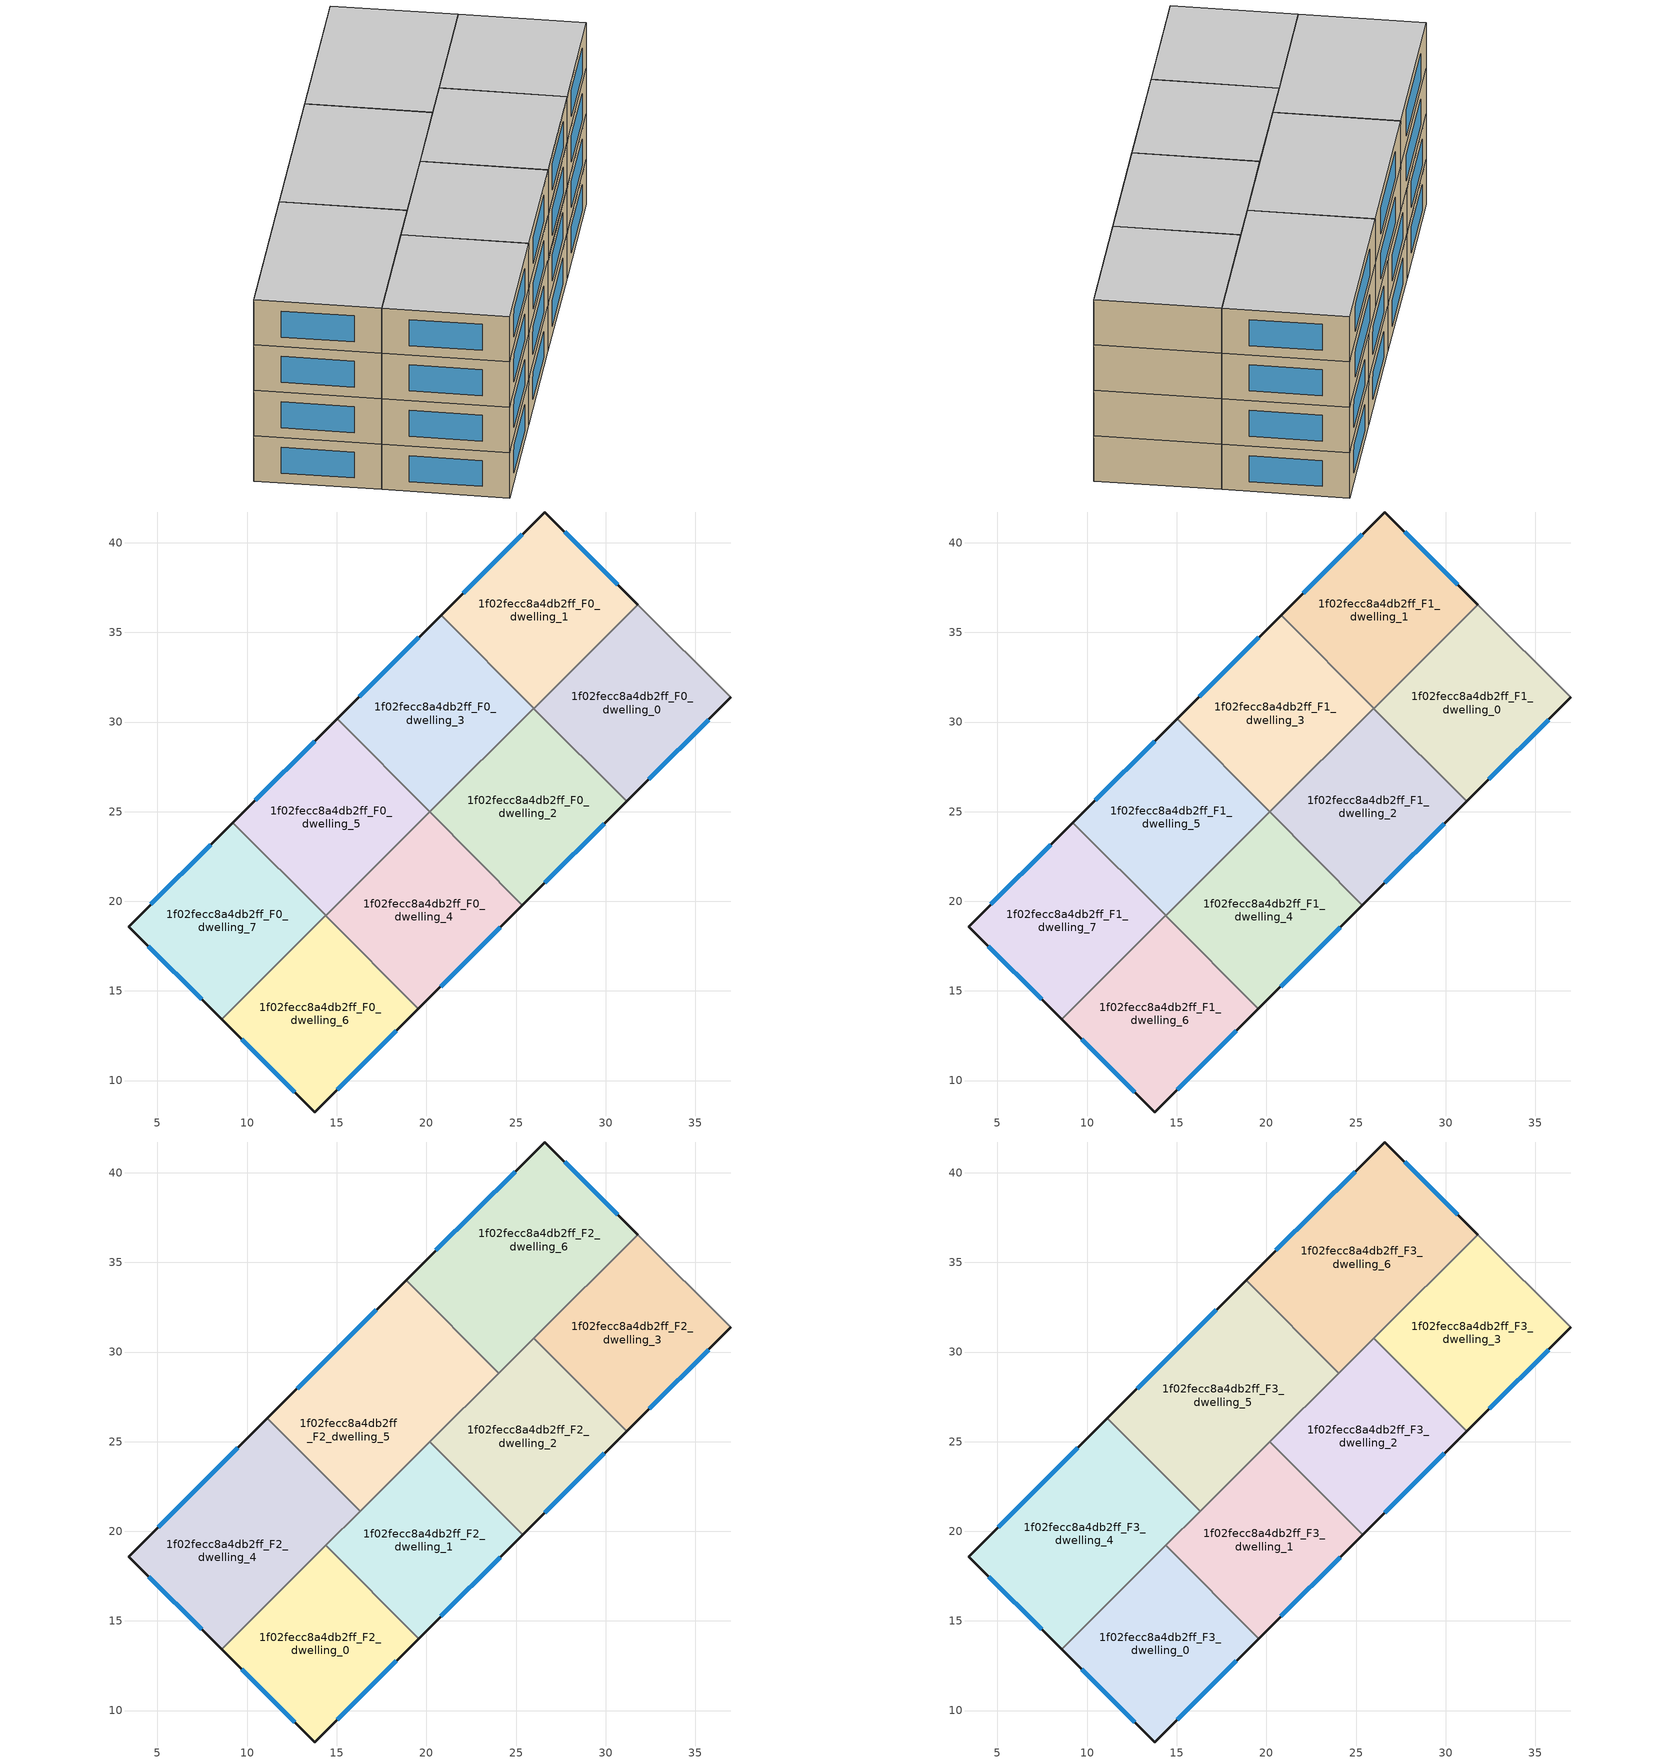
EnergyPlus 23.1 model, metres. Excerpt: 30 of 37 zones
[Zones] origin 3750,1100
1f02fecc8a4db2ff_F0_dwelling_0
 floor ground (EU_floor_Construction): 36.99,31.38 31.16,25.57 26,30.75 31.8,36.54 z0
 wall outside (EU_wall_Construction): 31.16,25.57 36.99,31.38 z0:3
 wall to 1f02fecc8a4db2ff_F0_dwelling_1 (EU_wall_Construction): 31.8,36.54 26,30.75 z0:3
 wall adiabatic (EU_wall_Construction): 36.99,31.38 31.8,36.54 z0:3
 wall to 1f02fecc8a4db2ff_F0_dwelling_2 (EU_wall_Construction): 26,30.75 31.16,25.57 z0:3
 window (EU_Window_Construction): 32.41,26.82 35.74,30.13 z0.64:2.36
1f02fecc8a4db2ff_F0_dwelling_1
 floor ground (EU_floor_Construction): 31.8,36.54 26,30.75 20.82,35.95 26.6,41.71 z0
 wall outside (EU_wall_Construction): 31.8,36.54 26.6,41.71 20.82,35.95 z0:3
 wall to 1f02fecc8a4db2ff_F0_dwelling_3 (EU_wall_Construction): 20.82,35.95 25.99,30.76 z0:3
 wall to 1f02fecc8a4db2ff_F0_dwelling_2 (EU_wall_Construction): 25.99,30.76 26,30.75 z0:3
 window (EU_Window_Construction): 25.36,40.48 22.06,37.19 / 30.69,37.65 27.71,40.61 z0.64:2.36
1f02fecc8a4db2ff_F0_dwelling_2
 floor ground (EU_floor_Construction): 25.99,30.76 31.16,25.57 25.36,19.79 20.19,24.98 z0
 wall outside (EU_wall_Construction): 25.36,19.79 31.16,25.57 z0:3
 wall to 1f02fecc8a4db2ff_F0_dwelling_4 (EU_wall_Construction): 20.19,24.98 25.36,19.79 z0:3
 wall to 1f02fecc8a4db2ff_F0_dwelling_3 (EU_wall_Construction): 25.99,30.76 20.19,24.98 z0:3
 window (EU_Window_Construction): 26.6,21.03 29.92,24.33 z0.64:2.36
1f02fecc8a4db2ff_F0_dwelling_3
 floor ground (EU_floor_Construction): 20.82,35.95 25.99,30.76 20.19,24.98 15.02,30.17 z0
 wall outside (EU_wall_Construction): 20.82,35.95 15.02,30.17 z0:3
 wall to 1f02fecc8a4db2ff_F0_dwelling_5 (EU_wall_Construction): 15.02,30.17 20.19,24.98 z0:3
 window (EU_Window_Construction): 19.58,34.72 16.26,31.41 z0.64:2.36
1f02fecc8a4db2ff_F0_dwelling_4
 floor ground (EU_floor_Construction): 20.19,24.98 25.36,19.79 19.56,14.01 14.39,19.2 z0
 wall outside (EU_wall_Construction): 19.56,14.01 25.36,19.79 z0:3
 wall to 1f02fecc8a4db2ff_F0_dwelling_5 (EU_wall_Construction): 20.19,24.98 14.39,19.2 z0:3
 wall to 1f02fecc8a4db2ff_F0_dwelling_6 (EU_wall_Construction): 14.39,19.2 19.56,14.01 z0:3
 window (EU_Window_Construction): 20.8,15.24 24.12,18.55 z0.64:2.36
1f02fecc8a4db2ff_F0_dwelling_5
 floor ground (EU_floor_Construction): 15.02,30.17 20.19,24.98 14.39,19.2 9.21,24.39 z0
 wall outside (EU_wall_Construction): 15.02,30.17 9.21,24.39 z0:3
 wall to 1f02fecc8a4db2ff_F0_dwelling_7 (EU_wall_Construction): 9.21,24.39 14.38,19.21 z0:3
 wall to 1f02fecc8a4db2ff_F0_dwelling_6 (EU_wall_Construction): 14.38,19.21 14.39,19.2 z0:3
 window (EU_Window_Construction): 13.77,28.93 10.45,25.63 z0.64:2.36
1f02fecc8a4db2ff_F0_dwelling_6
 floor ground (EU_floor_Construction): 14.38,19.21 19.56,14.01 13.78,8.25 8.57,13.42 z0
 wall outside (EU_wall_Construction): 8.57,13.42 13.78,8.25 19.56,14.01 z0:3
 wall to 1f02fecc8a4db2ff_F0_dwelling_7 (EU_wall_Construction): 14.38,19.21 8.57,13.42 z0:3
 window (EU_Window_Construction): 15.02,9.48 18.32,12.77 / 9.69,12.31 12.66,9.35 z0.64:2.36
1f02fecc8a4db2ff_F0_dwelling_7
 floor ground (EU_floor_Construction): 9.21,24.39 14.38,19.21 8.57,13.42 3.39,18.58 z0
 wall outside (EU_wall_Construction): 9.21,24.39 3.39,18.58 8.57,13.42 z0:3
 window (EU_Window_Construction): 4.5,17.48 7.46,14.53 / 7.96,23.14 4.64,19.83 z0.64:2.36
1f02fecc8a4db2ff_F1_dwelling_0
 floor to 1f02fecc8a4db2ff_F0_dwelling_0 (EU_floor_Construction): 36.99,31.38 31.16,25.57 26,30.75 31.8,36.54 z3
 wall outside (EU_wall_Construction): 31.16,25.57 36.99,31.38 z3:6
 wall to 1f02fecc8a4db2ff_F1_dwelling_1 (EU_wall_Construction): 31.8,36.54 26,30.75 z3:6
 wall adiabatic (EU_wall_Construction): 36.99,31.38 31.8,36.54 z3:6
 wall to 1f02fecc8a4db2ff_F1_dwelling_2 (EU_wall_Construction): 26,30.75 31.16,25.57 z3:6
 window (EU_Window_Construction): 32.41,26.82 35.74,30.13 z3.64:5.36
1f02fecc8a4db2ff_F1_dwelling_1
 floor to 1f02fecc8a4db2ff_F0_dwelling_1 (EU_floor_Construction): 31.8,36.54 26,30.75 20.82,35.95 26.6,41.71 z3
 wall outside (EU_wall_Construction): 31.8,36.54 26.6,41.71 20.82,35.95 z3:6
 wall to 1f02fecc8a4db2ff_F1_dwelling_3 (EU_wall_Construction): 20.82,35.95 25.99,30.76 z3:6
 wall to 1f02fecc8a4db2ff_F1_dwelling_2 (EU_wall_Construction): 25.99,30.76 26,30.75 z3:6
 window (EU_Window_Construction): 25.36,40.48 22.06,37.19 / 30.69,37.65 27.71,40.61 z3.64:5.36
1f02fecc8a4db2ff_F1_dwelling_2
 floor to 1f02fecc8a4db2ff_F0_dwelling_2 (EU_floor_Construction): 25.99,30.76 31.16,25.57 25.36,19.79 20.19,24.98 z3
 wall outside (EU_wall_Construction): 25.36,19.79 31.16,25.57 z3:6
 wall to 1f02fecc8a4db2ff_F1_dwelling_4 (EU_wall_Construction): 20.19,24.98 25.36,19.79 z3:6
 wall to 1f02fecc8a4db2ff_F1_dwelling_3 (EU_wall_Construction): 25.99,30.76 20.19,24.98 z3:6
 window (EU_Window_Construction): 26.6,21.03 29.92,24.33 z3.64:5.36
1f02fecc8a4db2ff_F1_dwelling_3
 floor to 1f02fecc8a4db2ff_F0_dwelling_3 (EU_floor_Construction): 20.82,35.95 25.99,30.76 20.19,24.98 15.02,30.17 z3
 wall outside (EU_wall_Construction): 20.82,35.95 15.02,30.17 z3:6
 wall to 1f02fecc8a4db2ff_F1_dwelling_5 (EU_wall_Construction): 15.02,30.17 20.19,24.98 z3:6
 window (EU_Window_Construction): 19.58,34.72 16.26,31.41 z3.64:5.36
1f02fecc8a4db2ff_F1_dwelling_4
 floor to 1f02fecc8a4db2ff_F0_dwelling_4 (EU_floor_Construction): 20.19,24.98 25.36,19.79 19.56,14.01 14.39,19.2 z3
 wall outside (EU_wall_Construction): 19.56,14.01 25.36,19.79 z3:6
 wall to 1f02fecc8a4db2ff_F1_dwelling_5 (EU_wall_Construction): 20.19,24.98 14.39,19.2 z3:6
 wall to 1f02fecc8a4db2ff_F1_dwelling_6 (EU_wall_Construction): 14.39,19.2 19.56,14.01 z3:6
 window (EU_Window_Construction): 20.8,15.24 24.12,18.55 z3.64:5.36
1f02fecc8a4db2ff_F1_dwelling_5
 floor to 1f02fecc8a4db2ff_F0_dwelling_5 (EU_floor_Construction): 15.02,30.17 20.19,24.98 14.39,19.2 9.21,24.39 z3
 wall outside (EU_wall_Construction): 15.02,30.17 9.21,24.39 z3:6
 wall to 1f02fecc8a4db2ff_F1_dwelling_7 (EU_wall_Construction): 9.21,24.39 14.38,19.21 z3:6
 wall to 1f02fecc8a4db2ff_F1_dwelling_6 (EU_wall_Construction): 14.38,19.21 14.39,19.2 z3:6
 window (EU_Window_Construction): 13.77,28.93 10.45,25.63 z3.64:5.36
1f02fecc8a4db2ff_F1_dwelling_6
 floor to 1f02fecc8a4db2ff_F0_dwelling_6 (EU_floor_Construction): 14.38,19.21 19.56,14.01 13.78,8.25 8.57,13.42 z3
 wall outside (EU_wall_Construction): 8.57,13.42 13.78,8.25 19.56,14.01 z3:6
 wall to 1f02fecc8a4db2ff_F1_dwelling_7 (EU_wall_Construction): 14.38,19.21 8.57,13.42 z3:6
 window (EU_Window_Construction): 15.02,9.48 18.32,12.77 / 9.69,12.31 12.66,9.35 z3.64:5.36
1f02fecc8a4db2ff_F1_dwelling_7
 floor to 1f02fecc8a4db2ff_F0_dwelling_7 (EU_floor_Construction): 9.21,24.39 14.38,19.21 8.57,13.42 3.39,18.58 z3
 wall outside (EU_wall_Construction): 9.21,24.39 3.39,18.58 8.57,13.42 z3:6
 window (EU_Window_Construction): 4.5,17.48 7.46,14.53 / 7.96,23.14 4.64,19.83 z3.64:5.36
1f02fecc8a4db2ff_F2_dwelling_0
 floor to 1f02fecc8a4db2ff_F1_dwelling_6 (EU_floor_Construction): 14.39,19.2 19.56,14.01 13.78,8.25 8.58,13.42 z6
 floor to 1f02fecc8a4db2ff_F1_dwelling_4 (EU_floor_Construction): 14.4,19.21 19.57,14.02 19.56,14.01 14.39,19.2 z6
 wall outside (EU_wall_Construction): 8.58,13.42 13.78,8.25 19.57,14.02 z6:9
 wall to 1f02fecc8a4db2ff_F2_dwelling_1 (EU_wall_Construction): 19.57,14.02 14.4,19.21 z6:9
 wall to 1f02fecc8a4db2ff_F2_dwelling_4 (EU_wall_Construction): 14.4,19.21 8.58,13.42 z6:9
 window (EU_Window_Construction): 15.02,9.48 18.33,12.78 / 9.69,12.31 12.66,9.35 z6.64:8.36
1f02fecc8a4db2ff_F2_dwelling_1
 floor to 1f02fecc8a4db2ff_F1_dwelling_4 (EU_floor_Construction): 20.19,24.98 25.36,19.79 19.57,14.02 14.4,19.21 z6
 floor to 1f02fecc8a4db2ff_F1_dwelling_2 (EU_floor_Construction): 20.2,24.99 25.37,19.8 25.36,19.79 20.19,24.98 z6
 wall outside (EU_wall_Construction): 19.57,14.02 25.37,19.8 z6:9
 wall to 1f02fecc8a4db2ff_F2_dwelling_2 (EU_wall_Construction): 25.37,19.8 20.2,24.99 z6:9
 wall to 1f02fecc8a4db2ff_F2_dwelling_5 (EU_wall_Construction): 20.2,24.99 16.31,21.11 z6:9
 wall to 1f02fecc8a4db2ff_F2_dwelling_4 (EU_wall_Construction): 16.31,21.11 14.4,19.21 z6:9
 window (EU_Window_Construction): 20.81,15.26 24.13,18.56 z6.64:8.36
1f02fecc8a4db2ff_F2_dwelling_2
 floor to 1f02fecc8a4db2ff_F1_dwelling_2 (EU_floor_Construction): 25.99,30.76 31.16,25.57 25.37,19.8 20.2,24.99 z6
 floor to 1f02fecc8a4db2ff_F1_dwelling_0 (EU_floor_Construction): 26.01,30.76 31.17,25.58 31.16,25.57 26,30.75 z6
 wall outside (EU_wall_Construction): 25.37,19.8 31.17,25.58 z6:9
 wall to 1f02fecc8a4db2ff_F2_dwelling_3 (EU_wall_Construction): 31.17,25.58 26,30.77 z6:9
 wall to 1f02fecc8a4db2ff_F2_dwelling_6 (EU_wall_Construction): 26,30.77 24.05,28.82 z6:9
 wall to 1f02fecc8a4db2ff_F2_dwelling_5 (EU_wall_Construction): 24.04,28.82 20.2,24.99 z6:9
 window (EU_Window_Construction): 26.61,21.04 29.93,24.34 z6.64:8.36
1f02fecc8a4db2ff_F2_dwelling_3
 floor to 1f02fecc8a4db2ff_F1_dwelling_0 (EU_floor_Construction): 36.99,31.38 31.17,25.58 26.01,30.76 31.8,36.54 z6
 floor to 1f02fecc8a4db2ff_F1_dwelling_1 (EU_floor_Construction): 31.8,36.54 26.01,30.76 26,30.77 31.79,36.55 z6
 wall outside (EU_wall_Construction): 31.17,25.58 36.99,31.38 z6:9
 wall adiabatic (EU_wall_Construction): 36.99,31.38 31.79,36.55 z6:9
 wall to 1f02fecc8a4db2ff_F2_dwelling_6 (EU_wall_Construction): 31.79,36.55 26,30.77 z6:9
 window (EU_Window_Construction): 32.42,26.82 35.74,30.13 z6.64:8.36
1f02fecc8a4db2ff_F2_dwelling_4
 floor to 1f02fecc8a4db2ff_F1_dwelling_7 (EU_floor_Construction): 9.21,24.39 14.38,19.21 8.57,13.42 3.39,18.58 z6
 floor to 1f02fecc8a4db2ff_F1_dwelling_6 (EU_floor_Construction): 14.38,19.21 14.39,19.2 8.58,13.42 8.57,13.42 z6
 floor to 1f02fecc8a4db2ff_F1_dwelling_5 (EU_floor_Construction): 11.14,26.3 16.31,21.11 14.39,19.2 9.21,24.39 z6
 wall outside (EU_wall_Construction): 11.14,26.3 3.39,18.58 8.58,13.42 z6:9
 wall to 1f02fecc8a4db2ff_F2_dwelling_5 (EU_wall_Construction): 16.31,21.11 11.14,26.3 z6:9
 window (EU_Window_Construction): 4.5,17.48 7.47,14.52 / 9.48,24.65 5.05,20.24 z6.64:8.36
1f02fecc8a4db2ff_F2_dwelling_5
 floor to 1f02fecc8a4db2ff_F1_dwelling_3 (EU_floor_Construction): 18.87,34.01 24.04,28.83 20.19,24.98 15.02,30.17 z6
 floor to 1f02fecc8a4db2ff_F1_dwelling_5 (EU_floor_Construction): 15.02,30.17 20.19,24.98 16.31,21.11 11.14,26.3 z6
 wall outside (EU_wall_Construction): 18.87,34.01 11.14,26.3 z6:9
 wall to 1f02fecc8a4db2ff_F2_dwelling_6 (EU_wall_Construction): 24.04,28.83 18.87,34.01 z6:9
 window (EU_Window_Construction): 17.22,32.36 12.79,27.96 z6.64:8.36
1f02fecc8a4db2ff_F2_dwelling_6
 floor to 1f02fecc8a4db2ff_F1_dwelling_1 (EU_floor_Construction): 31.79,36.55 25.99,30.76 20.82,35.95 26.6,41.71 z6
 floor to 1f02fecc8a4db2ff_F1_dwelling_3 (EU_floor_Construction): 20.82,35.95 25.99,30.76 24.04,28.83 18.87,34.01 z6
 wall outside (EU_wall_Construction): 31.79,36.55 26.6,41.71 18.87,34.01 z6:9
 window (EU_Window_Construction): 24.94,40.07 20.53,35.66 / 30.68,37.65 27.71,40.61 z6.64:8.36
1f02fecc8a4db2ff_F3_dwelling_0
 floor to 1f02fecc8a4db2ff_F2_dwelling_0 (EU_floor_Construction): 14.4,19.21 19.57,14.02 13.78,8.25 8.58,13.42 z9
 wall outside (EU_wall_Construction): 8.58,13.42 13.78,8.25 19.57,14.02 z9:12
 wall to 1f02fecc8a4db2ff_F3_dwelling_1 (EU_wall_Construction): 19.57,14.02 14.4,19.21 z9:12
 wall to 1f02fecc8a4db2ff_F3_dwelling_4 (EU_wall_Construction): 14.4,19.21 8.58,13.42 z9:12
 window (EU_Window_Construction): 15.02,9.48 18.33,12.78 / 9.69,12.31 12.66,9.35 z9.64:11.36
 ceiling to 1f02fecc8a4db2ff_F4_dwelling_0 (EU_floor_Construction): 19.57,14.02 14.4,19.21 8.58,13.42 13.78,8.25 z12
1f02fecc8a4db2ff_F3_dwelling_1
 floor to 1f02fecc8a4db2ff_F2_dwelling_1 (EU_floor_Construction): 20.2,24.99 25.37,19.8 19.57,14.02 14.4,19.21 z9
 wall outside (EU_wall_Construction): 19.57,14.02 25.37,19.8 z9:12
 wall to 1f02fecc8a4db2ff_F3_dwelling_2 (EU_wall_Construction): 25.37,19.8 20.2,24.99 z9:12
 wall to 1f02fecc8a4db2ff_F3_dwelling_5 (EU_wall_Construction): 20.2,24.99 16.31,21.11 z9:12
 wall to 1f02fecc8a4db2ff_F3_dwelling_4 (EU_wall_Construction): 16.31,21.11 14.4,19.21 z9:12
 window (EU_Window_Construction): 20.81,15.26 24.13,18.56 z9.64:11.36
 ceiling to 1f02fecc8a4db2ff_F4_dwelling_1 (EU_floor_Construction): 25.37,19.8 20.2,24.99 14.4,19.21 19.57,14.02 z12
1f02fecc8a4db2ff_F3_dwelling_2
 floor to 1f02fecc8a4db2ff_F2_dwelling_2 (EU_floor_Construction): 26,30.77 31.17,25.58 25.37,19.8 20.2,24.99 z9
 wall outside (EU_wall_Construction): 25.37,19.8 31.17,25.58 z9:12
 wall to 1f02fecc8a4db2ff_F3_dwelling_3 (EU_wall_Construction): 31.17,25.58 26,30.77 z9:12
 wall to 1f02fecc8a4db2ff_F3_dwelling_6 (EU_wall_Construction): 26,30.77 24.05,28.82 z9:12
 wall to 1f02fecc8a4db2ff_F3_dwelling_5 (EU_wall_Construction): 24.04,28.82 20.2,24.99 z9:12
 window (EU_Window_Construction): 26.61,21.04 29.93,24.34 z9.64:11.36
 ceiling to 1f02fecc8a4db2ff_F4_dwelling_2 (EU_floor_Construction): 31.17,25.58 26,30.77 20.2,24.99 25.37,19.8 z12
1f02fecc8a4db2ff_F3_dwelling_3
 floor to 1f02fecc8a4db2ff_F2_dwelling_3 (EU_floor_Construction): 36.99,31.38 31.17,25.58 26,30.77 31.79,36.55 z9
 wall outside (EU_wall_Construction): 31.17,25.58 36.99,31.38 z9:12
 wall adiabatic (EU_wall_Construction): 36.99,31.38 31.79,36.55 z9:12
 wall to 1f02fecc8a4db2ff_F3_dwelling_6 (EU_wall_Construction): 31.79,36.55 26,30.77 z9:12
 window (EU_Window_Construction): 32.42,26.82 35.74,30.13 z9.64:11.36
 ceiling to 1f02fecc8a4db2ff_F4_dwelling_3 (EU_floor_Construction): 36.99,31.38 31.79,36.55 26,30.77 31.17,25.58 z12
1f02fecc8a4db2ff_F3_dwelling_4
 floor to 1f02fecc8a4db2ff_F2_dwelling_4 (EU_floor_Construction): 11.14,26.3 16.31,21.11 8.58,13.42 3.39,18.58 z9
 wall outside (EU_wall_Construction): 11.14,26.3 3.39,18.58 8.58,13.42 z9:12
 wall to 1f02fecc8a4db2ff_F3_dwelling_5 (EU_wall_Construction): 16.31,21.11 11.14,26.3 z9:12
 window (EU_Window_Construction): 4.5,17.48 7.47,14.52 / 9.48,24.65 5.05,20.24 z9.64:11.36
 ceiling to 1f02fecc8a4db2ff_F4_dwelling_4 (EU_floor_Construction): 16.31,21.11 11.14,26.3 3.39,18.58 8.58,13.42 z12
1f02fecc8a4db2ff_F3_dwelling_5
 floor to 1f02fecc8a4db2ff_F2_dwelling_5 (EU_floor_Construction): 18.87,34.01 24.04,28.83 16.31,21.11 11.14,26.3 z9
 wall outside (EU_wall_Construction): 18.87,34.01 11.14,26.3 z9:12
 wall to 1f02fecc8a4db2ff_F3_dwelling_6 (EU_wall_Construction): 24.04,28.83 18.87,34.01 z9:12
 window (EU_Window_Construction): 17.22,32.36 12.79,27.96 z9.64:11.36
 ceiling to 1f02fecc8a4db2ff_F4_dwelling_5 (EU_floor_Construction): 24.04,28.83 18.87,34.01 11.14,26.3 16.31,21.11 z12
1f02fecc8a4db2ff_F3_dwelling_6
 floor to 1f02fecc8a4db2ff_F2_dwelling_6 (EU_floor_Construction): 31.79,36.55 24.04,28.83 18.87,34.01 26.6,41.71 z9
 wall outside (EU_wall_Construction): 31.79,36.55 26.6,41.71 18.87,34.01 z9:12
 window (EU_Window_Construction): 24.94,40.07 20.53,35.66 / 30.68,37.65 27.71,40.61 z9.64:11.36
 ceiling to 1f02fecc8a4db2ff_F4_dwelling_6 (EU_floor_Construction): 31.79,36.55 26.6,41.71 18.87,34.01 24.04,28.83 z12
[Building]
EU S2 Campaign: North Axis=0; Terrain=City; Solar Distribution=FullExterior
[Site:Location]
Yerevan-Zvartnots.Intl.AP: Latitude=40.15; Longitude=44.383; Time Zone=4; Elevation=854
[SizingPeriod:WeatherFileDays]
AnnualSizingPeriod: Begin Month=1; Begin Day of Month=1; End Month=12; End Day of Month=31; Day of Week for Start Day=Monday; Use Weather File Daylight Saving Period=No; Use Weather File Rain and Snow Indicators=No
[MATERIAL]
EU_InternalMass_Material: Roughness=MediumRough; Thickness=0.1; Conductivity=1; Density=1800; Specific Heat=900; Thermal Absorptance=0.9; Solar Absorptance=0.7; Visible Absorptance=0.7
[MATERIAL:NOMASS] Roughness=MediumRough; Thermal Absorptance=0.9; Solar Absorptance=0.7; Visible Absorptance=0.7
Name | Thermal Resistance
EU_wall_NoMass | 1.05043
EU_floor_NoMass | 0.478065
[WINDOWMATERIAL:SIMPLEGLAZINGSYSTEM]
EU_Window_SimpleGlazing: UFactor=2.5566; Solar Heat Gain Coefficient=0.75; Visible Transmittance=0.75
[CONSTRUCTION]
EU_wall_Construction: EU_wall_NoMass
EU_floor_Construction: EU_floor_NoMass
EU_Window_Construction: EU_Window_SimpleGlazing
EU_InternalMass_Construction: EU_InternalMass_Material
[ZONE] Type=1; Multiplier=1; Ceiling Height=autocalculate; Floor Area=autocalculate; Part of Total Floor Area=Yes
Name | Volume
1f02fecc8a4db2ff_F0_dwelling_0; 1f02fecc8a4db2ff_F1_dwelling_0; 1f02fecc8a4db2ff_F0_dwelling_7; 1f02fecc8a4db2ff_F1_dwelling_7 | 180.112
1f02fecc8a4db2ff_F2_dwelling_0; 1f02fecc8a4db2ff_F3_dwelling_0 | 180.117
1f02fecc8a4db2ff_F0_dwelling_1; 1f02fecc8a4db2ff_F1_dwelling_1; 1f02fecc8a4db2ff_F0_dwelling_6; 1f02fecc8a4db2ff_F1_dwelling_6 | 180.103
1f02fecc8a4db2ff_F2_dwelling_1; 1f02fecc8a4db2ff_F3_dwelling_1; 1f02fecc8a4db2ff_F2_dwelling_2; 1f02fecc8a4db2ff_F3_dwelling_2; 1f02fecc8a4db2ff_F0_dwelling_3; 1f02fecc8a4db2ff_F1_dwelling_3; 1f02fecc8a4db2ff_F0_dwelling_5; 1f02fecc8a4db2ff_F1_dwelling_5 | 180.118
1f02fecc8a4db2ff_F0_dwelling_2; 1f02fecc8a4db2ff_F1_dwelling_2; 1f02fecc8a4db2ff_F0_dwelling_4; 1f02fecc8a4db2ff_F1_dwelling_4 | 180.1
1f02fecc8a4db2ff_F2_dwelling_3; 1f02fecc8a4db2ff_F3_dwelling_3 | 180.133
1f02fecc8a4db2ff_F2_dwelling_4; 1f02fecc8a4db2ff_F3_dwelling_4 | 240.116
1f02fecc8a4db2ff_F2_dwelling_5; 1f02fecc8a4db2ff_F3_dwelling_5; 1f02fecc8a4db2ff_F2_dwelling_6; 1f02fecc8a4db2ff_F3_dwelling_6 | 240.112
[INTERNALMASS] Construction=EU_InternalMass_Construction
Name | Zone or ZoneList | Surface Area
1f02fecc8a4db2ff_F0_dwelling_0_EU_InternalMass | 1f02fecc8a4db2ff_F0_dwelling_0 | 60.0372
1f02fecc8a4db2ff_F0_dwelling_1_EU_InternalMass | 1f02fecc8a4db2ff_F0_dwelling_1 | 60.0345
1f02fecc8a4db2ff_F0_dwelling_2_EU_InternalMass | 1f02fecc8a4db2ff_F0_dwelling_2 | 60.0333
1f02fecc8a4db2ff_F0_dwelling_3_EU_InternalMass | 1f02fecc8a4db2ff_F0_dwelling_3 | 60.0391
1f02fecc8a4db2ff_F0_dwelling_4_EU_InternalMass | 1f02fecc8a4db2ff_F0_dwelling_4 | 60.0333
1f02fecc8a4db2ff_F0_dwelling_5_EU_InternalMass | 1f02fecc8a4db2ff_F0_dwelling_5 | 60.0391
1f02fecc8a4db2ff_F0_dwelling_6_EU_InternalMass | 1f02fecc8a4db2ff_F0_dwelling_6 | 60.0345
1f02fecc8a4db2ff_F0_dwelling_7_EU_InternalMass | 1f02fecc8a4db2ff_F0_dwelling_7 | 60.0372
1f02fecc8a4db2ff_F1_dwelling_0_EU_InternalMass | 1f02fecc8a4db2ff_F1_dwelling_0 | 60.0372
1f02fecc8a4db2ff_F1_dwelling_1_EU_InternalMass | 1f02fecc8a4db2ff_F1_dwelling_1 | 60.0345
1f02fecc8a4db2ff_F1_dwelling_2_EU_InternalMass | 1f02fecc8a4db2ff_F1_dwelling_2 | 60.0333
1f02fecc8a4db2ff_F1_dwelling_3_EU_InternalMass | 1f02fecc8a4db2ff_F1_dwelling_3 | 60.0391
1f02fecc8a4db2ff_F1_dwelling_4_EU_InternalMass | 1f02fecc8a4db2ff_F1_dwelling_4 | 60.0333
1f02fecc8a4db2ff_F1_dwelling_5_EU_InternalMass | 1f02fecc8a4db2ff_F1_dwelling_5 | 60.0391
1f02fecc8a4db2ff_F1_dwelling_6_EU_InternalMass | 1f02fecc8a4db2ff_F1_dwelling_6 | 60.0345
1f02fecc8a4db2ff_F1_dwelling_7_EU_InternalMass | 1f02fecc8a4db2ff_F1_dwelling_7 | 60.0372
1f02fecc8a4db2ff_F2_dwelling_0_EU_InternalMass | 1f02fecc8a4db2ff_F2_dwelling_0 | 60.0389
1f02fecc8a4db2ff_F2_dwelling_1_EU_InternalMass | 1f02fecc8a4db2ff_F2_dwelling_1 | 60.0391
1f02fecc8a4db2ff_F2_dwelling_2_EU_InternalMass | 1f02fecc8a4db2ff_F2_dwelling_2 | 60.0394
1f02fecc8a4db2ff_F2_dwelling_3_EU_InternalMass | 1f02fecc8a4db2ff_F2_dwelling_3 | 60.0444
1f02fecc8a4db2ff_F2_dwelling_4_EU_InternalMass | 1f02fecc8a4db2ff_F2_dwelling_4 | 80.0386
1f02fecc8a4db2ff_F2_dwelling_5_EU_InternalMass | 1f02fecc8a4db2ff_F2_dwelling_5 | 80.0376
1f02fecc8a4db2ff_F2_dwelling_6_EU_InternalMass | 1f02fecc8a4db2ff_F2_dwelling_6 | 80.0373
1f02fecc8a4db2ff_F3_dwelling_0_EU_InternalMass | 1f02fecc8a4db2ff_F3_dwelling_0 | 60.0389
1f02fecc8a4db2ff_F3_dwelling_1_EU_InternalMass | 1f02fecc8a4db2ff_F3_dwelling_1 | 60.0391
1f02fecc8a4db2ff_F3_dwelling_2_EU_InternalMass | 1f02fecc8a4db2ff_F3_dwelling_2 | 60.0394
1f02fecc8a4db2ff_F3_dwelling_3_EU_InternalMass | 1f02fecc8a4db2ff_F3_dwelling_3 | 60.0444
1f02fecc8a4db2ff_F3_dwelling_4_EU_InternalMass | 1f02fecc8a4db2ff_F3_dwelling_4 | 80.0386
1f02fecc8a4db2ff_F3_dwelling_5_EU_InternalMass | 1f02fecc8a4db2ff_F3_dwelling_5 | 80.0376
1f02fecc8a4db2ff_F3_dwelling_6_EU_InternalMass | 1f02fecc8a4db2ff_F3_dwelling_6 | 80.0373
[OTHEREQUIPMENT] Fuel Type=Electricity; Design Level Calculation Method=Watts/Area; Power per Zone Floor Area=1; Fraction Latent=0; Fraction Radiant=0; Fraction Lost=0; Carbon Dioxide Generation Rate=0; EndUse Subcategory=EU_Step8_InternalGains
Name | Zone or ZoneList or Space or SpaceList | Schedule
EU_Step8_InternalGain_1f02fecc8a4db2ff_F0_dwelling_0_f000 | 1f02fecc8a4db2ff_F0_dwelling_0 | EU_Step8_GainSchedule_1f02fecc8a4db2ff_F0_dwelling_0_f000
EU_Step8_InternalGain_1f02fecc8a4db2ff_F0_dwelling_1_f000 | 1f02fecc8a4db2ff_F0_dwelling_1 | EU_Step8_GainSchedule_1f02fecc8a4db2ff_F0_dwelling_1_f000
EU_Step8_InternalGain_1f02fecc8a4db2ff_F0_dwelling_2_f000 | 1f02fecc8a4db2ff_F0_dwelling_2 | EU_Step8_GainSchedule_1f02fecc8a4db2ff_F0_dwelling_2_f000
EU_Step8_InternalGain_1f02fecc8a4db2ff_F0_dwelling_3_f000 | 1f02fecc8a4db2ff_F0_dwelling_3 | EU_Step8_GainSchedule_1f02fecc8a4db2ff_F0_dwelling_3_f000
EU_Step8_InternalGain_1f02fecc8a4db2ff_F0_dwelling_4_f000 | 1f02fecc8a4db2ff_F0_dwelling_4 | EU_Step8_GainSchedule_1f02fecc8a4db2ff_F0_dwelling_4_f000
EU_Step8_InternalGain_1f02fecc8a4db2ff_F0_dwelling_5_f000 | 1f02fecc8a4db2ff_F0_dwelling_5 | EU_Step8_GainSchedule_1f02fecc8a4db2ff_F0_dwelling_5_f000
EU_Step8_InternalGain_1f02fecc8a4db2ff_F0_dwelling_6_f000 | 1f02fecc8a4db2ff_F0_dwelling_6 | EU_Step8_GainSchedule_1f02fecc8a4db2ff_F0_dwelling_6_f000
EU_Step8_InternalGain_1f02fecc8a4db2ff_F0_dwelling_7_f000 | 1f02fecc8a4db2ff_F0_dwelling_7 | EU_Step8_GainSchedule_1f02fecc8a4db2ff_F0_dwelling_7_f000
EU_Step8_InternalGain_1f02fecc8a4db2ff_F1_dwelling_0_f000 | 1f02fecc8a4db2ff_F1_dwelling_0 | EU_Step8_GainSchedule_1f02fecc8a4db2ff_F1_dwelling_0_f000
EU_Step8_InternalGain_1f02fecc8a4db2ff_F1_dwelling_1_f000 | 1f02fecc8a4db2ff_F1_dwelling_1 | EU_Step8_GainSchedule_1f02fecc8a4db2ff_F1_dwelling_1_f000
EU_Step8_InternalGain_1f02fecc8a4db2ff_F1_dwelling_2_f000 | 1f02fecc8a4db2ff_F1_dwelling_2 | EU_Step8_GainSchedule_1f02fecc8a4db2ff_F1_dwelling_2_f000
EU_Step8_InternalGain_1f02fecc8a4db2ff_F1_dwelling_3_f000 | 1f02fecc8a4db2ff_F1_dwelling_3 | EU_Step8_GainSchedule_1f02fecc8a4db2ff_F1_dwelling_3_f000
EU_Step8_InternalGain_1f02fecc8a4db2ff_F1_dwelling_4_f000 | 1f02fecc8a4db2ff_F1_dwelling_4 | EU_Step8_GainSchedule_1f02fecc8a4db2ff_F1_dwelling_4_f000
EU_Step8_InternalGain_1f02fecc8a4db2ff_F1_dwelling_5_f000 | 1f02fecc8a4db2ff_F1_dwelling_5 | EU_Step8_GainSchedule_1f02fecc8a4db2ff_F1_dwelling_5_f000
EU_Step8_InternalGain_1f02fecc8a4db2ff_F1_dwelling_6_f000 | 1f02fecc8a4db2ff_F1_dwelling_6 | EU_Step8_GainSchedule_1f02fecc8a4db2ff_F1_dwelling_6_f000
EU_Step8_InternalGain_1f02fecc8a4db2ff_F1_dwelling_7_f000 | 1f02fecc8a4db2ff_F1_dwelling_7 | EU_Step8_GainSchedule_1f02fecc8a4db2ff_F1_dwelling_7_f000
EU_Step8_InternalGain_1f02fecc8a4db2ff_F2_dwelling_0_f000 | 1f02fecc8a4db2ff_F2_dwelling_0 | EU_Step8_GainSchedule_1f02fecc8a4db2ff_F2_dwelling_0_f000
EU_Step8_InternalGain_1f02fecc8a4db2ff_F2_dwelling_1_f000 | 1f02fecc8a4db2ff_F2_dwelling_1 | EU_Step8_GainSchedule_1f02fecc8a4db2ff_F2_dwelling_1_f000
EU_Step8_InternalGain_1f02fecc8a4db2ff_F2_dwelling_2_f000 | 1f02fecc8a4db2ff_F2_dwelling_2 | EU_Step8_GainSchedule_1f02fecc8a4db2ff_F2_dwelling_2_f000
EU_Step8_InternalGain_1f02fecc8a4db2ff_F2_dwelling_3_f000 | 1f02fecc8a4db2ff_F2_dwelling_3 | EU_Step8_GainSchedule_1f02fecc8a4db2ff_F2_dwelling_3_f000
EU_Step8_InternalGain_1f02fecc8a4db2ff_F2_dwelling_4_f000 | 1f02fecc8a4db2ff_F2_dwelling_4 | EU_Step8_GainSchedule_1f02fecc8a4db2ff_F2_dwelling_4_f000
EU_Step8_InternalGain_1f02fecc8a4db2ff_F2_dwelling_5_f000 | 1f02fecc8a4db2ff_F2_dwelling_5 | EU_Step8_GainSchedule_1f02fecc8a4db2ff_F2_dwelling_5_f000
EU_Step8_InternalGain_1f02fecc8a4db2ff_F2_dwelling_6_f000 | 1f02fecc8a4db2ff_F2_dwelling_6 | EU_Step8_GainSchedule_1f02fecc8a4db2ff_F2_dwelling_6_f000
EU_Step8_InternalGain_1f02fecc8a4db2ff_F3_dwelling_0_f000 | 1f02fecc8a4db2ff_F3_dwelling_0 | EU_Step8_GainSchedule_1f02fecc8a4db2ff_F3_dwelling_0_f000
EU_Step8_InternalGain_1f02fecc8a4db2ff_F3_dwelling_1_f000 | 1f02fecc8a4db2ff_F3_dwelling_1 | EU_Step8_GainSchedule_1f02fecc8a4db2ff_F3_dwelling_1_f000
EU_Step8_InternalGain_1f02fecc8a4db2ff_F3_dwelling_2_f000 | 1f02fecc8a4db2ff_F3_dwelling_2 | EU_Step8_GainSchedule_1f02fecc8a4db2ff_F3_dwelling_2_f000
EU_Step8_InternalGain_1f02fecc8a4db2ff_F3_dwelling_3_f000 | 1f02fecc8a4db2ff_F3_dwelling_3 | EU_Step8_GainSchedule_1f02fecc8a4db2ff_F3_dwelling_3_f000
EU_Step8_InternalGain_1f02fecc8a4db2ff_F3_dwelling_4_f000 | 1f02fecc8a4db2ff_F3_dwelling_4 | EU_Step8_GainSchedule_1f02fecc8a4db2ff_F3_dwelling_4_f000
EU_Step8_InternalGain_1f02fecc8a4db2ff_F3_dwelling_5_f000 | 1f02fecc8a4db2ff_F3_dwelling_5 | EU_Step8_GainSchedule_1f02fecc8a4db2ff_F3_dwelling_5_f000
EU_Step8_InternalGain_1f02fecc8a4db2ff_F3_dwelling_6_f000 | 1f02fecc8a4db2ff_F3_dwelling_6 | EU_Step8_GainSchedule_1f02fecc8a4db2ff_F3_dwelling_6_f000
[ZONEVENTILATION:DESIGNFLOWRATE] Schedule=EU_AlwaysOn; Design Flow Rate Calculation Method=AirChanges/Hour; Air Changes per Hour=0.557805; Ventilation Type=Natural; Fan Pressure Rise=0; Fan Total Efficiency=1; Constant Term Coefficient=1; Temperature Term Coefficient=0; Velocity Term Coefficient=0; Velocity Squared Term Coefficient=0; Minimum Indoor Temperature=-100; Maximum Indoor Temperature=100; Delta Temperature=-100; Minimum Outdoor Temperature=-100; Maximum Outdoor Temperature=100; Maximum Wind Speed=40
Name | Zone or ZoneList or Space or SpaceList
EU_ConstantAir_1f02fecc8a4db2ff_F0_dwelling_0 | 1f02fecc8a4db2ff_F0_dwelling_0
EU_ConstantAir_1f02fecc8a4db2ff_F0_dwelling_1 | 1f02fecc8a4db2ff_F0_dwelling_1
EU_ConstantAir_1f02fecc8a4db2ff_F0_dwelling_2 | 1f02fecc8a4db2ff_F0_dwelling_2
EU_ConstantAir_1f02fecc8a4db2ff_F0_dwelling_3 | 1f02fecc8a4db2ff_F0_dwelling_3
EU_ConstantAir_1f02fecc8a4db2ff_F0_dwelling_4 | 1f02fecc8a4db2ff_F0_dwelling_4
EU_ConstantAir_1f02fecc8a4db2ff_F0_dwelling_5 | 1f02fecc8a4db2ff_F0_dwelling_5
EU_ConstantAir_1f02fecc8a4db2ff_F0_dwelling_6 | 1f02fecc8a4db2ff_F0_dwelling_6
EU_ConstantAir_1f02fecc8a4db2ff_F0_dwelling_7 | 1f02fecc8a4db2ff_F0_dwelling_7
EU_ConstantAir_1f02fecc8a4db2ff_F1_dwelling_0 | 1f02fecc8a4db2ff_F1_dwelling_0
EU_ConstantAir_1f02fecc8a4db2ff_F1_dwelling_1 | 1f02fecc8a4db2ff_F1_dwelling_1
EU_ConstantAir_1f02fecc8a4db2ff_F1_dwelling_2 | 1f02fecc8a4db2ff_F1_dwelling_2
EU_ConstantAir_1f02fecc8a4db2ff_F1_dwelling_3 | 1f02fecc8a4db2ff_F1_dwelling_3
EU_ConstantAir_1f02fecc8a4db2ff_F1_dwelling_4 | 1f02fecc8a4db2ff_F1_dwelling_4
EU_ConstantAir_1f02fecc8a4db2ff_F1_dwelling_5 | 1f02fecc8a4db2ff_F1_dwelling_5
EU_ConstantAir_1f02fecc8a4db2ff_F1_dwelling_6 | 1f02fecc8a4db2ff_F1_dwelling_6
EU_ConstantAir_1f02fecc8a4db2ff_F1_dwelling_7 | 1f02fecc8a4db2ff_F1_dwelling_7
EU_ConstantAir_1f02fecc8a4db2ff_F2_dwelling_0 | 1f02fecc8a4db2ff_F2_dwelling_0
EU_ConstantAir_1f02fecc8a4db2ff_F2_dwelling_1 | 1f02fecc8a4db2ff_F2_dwelling_1
EU_ConstantAir_1f02fecc8a4db2ff_F2_dwelling_2 | 1f02fecc8a4db2ff_F2_dwelling_2
EU_ConstantAir_1f02fecc8a4db2ff_F2_dwelling_3 | 1f02fecc8a4db2ff_F2_dwelling_3
EU_ConstantAir_1f02fecc8a4db2ff_F2_dwelling_4 | 1f02fecc8a4db2ff_F2_dwelling_4
EU_ConstantAir_1f02fecc8a4db2ff_F2_dwelling_5 | 1f02fecc8a4db2ff_F2_dwelling_5
EU_ConstantAir_1f02fecc8a4db2ff_F2_dwelling_6 | 1f02fecc8a4db2ff_F2_dwelling_6
EU_ConstantAir_1f02fecc8a4db2ff_F3_dwelling_0 | 1f02fecc8a4db2ff_F3_dwelling_0
EU_ConstantAir_1f02fecc8a4db2ff_F3_dwelling_1 | 1f02fecc8a4db2ff_F3_dwelling_1
EU_ConstantAir_1f02fecc8a4db2ff_F3_dwelling_2 | 1f02fecc8a4db2ff_F3_dwelling_2
EU_ConstantAir_1f02fecc8a4db2ff_F3_dwelling_3 | 1f02fecc8a4db2ff_F3_dwelling_3
EU_ConstantAir_1f02fecc8a4db2ff_F3_dwelling_4 | 1f02fecc8a4db2ff_F3_dwelling_4
EU_ConstantAir_1f02fecc8a4db2ff_F3_dwelling_5 | 1f02fecc8a4db2ff_F3_dwelling_5
EU_ConstantAir_1f02fecc8a4db2ff_F3_dwelling_6 | 1f02fecc8a4db2ff_F3_dwelling_6
[HVACTEMPLATE:THERMOSTAT] Constant Heating Setpoint=20; Constant Cooling Setpoint=50
EU_HeatOnly_1f02fecc8a4db2ff_F0_dwelling_0; EU_HeatOnly_1f02fecc8a4db2ff_F0_dwelling_1; EU_HeatOnly_1f02fecc8a4db2ff_F0_dwelling_2; EU_HeatOnly_1f02fecc8a4db2ff_F0_dwelling_3; EU_HeatOnly_1f02fecc8a4db2ff_F0_dwelling_4; EU_HeatOnly_1f02fecc8a4db2ff_F0_dwelling_5; EU_HeatOnly_1f02fecc8a4db2ff_F0_dwelling_6; EU_HeatOnly_1f02fecc8a4db2ff_F0_dwelling_7; EU_HeatOnly_1f02fecc8a4db2ff_F1_dwelling_0; EU_HeatOnly_1f02fecc8a4db2ff_F1_dwelling_1; EU_HeatOnly_1f02fecc8a4db2ff_F1_dwelling_2; EU_HeatOnly_1f02fecc8a4db2ff_F1_dwelling_3; EU_HeatOnly_1f02fecc8a4db2ff_F1_dwelling_4; EU_HeatOnly_1f02fecc8a4db2ff_F1_dwelling_5; EU_HeatOnly_1f02fecc8a4db2ff_F1_dwelling_6; EU_HeatOnly_1f02fecc8a4db2ff_F1_dwelling_7; EU_HeatOnly_1f02fecc8a4db2ff_F2_dwelling_0; EU_HeatOnly_1f02fecc8a4db2ff_F2_dwelling_1; EU_HeatOnly_1f02fecc8a4db2ff_F2_dwelling_2; EU_HeatOnly_1f02fecc8a4db2ff_F2_dwelling_3; EU_HeatOnly_1f02fecc8a4db2ff_F2_dwelling_4; EU_HeatOnly_1f02fecc8a4db2ff_F2_dwelling_5; EU_HeatOnly_1f02fecc8a4db2ff_F2_dwelling_6; EU_HeatOnly_1f02fecc8a4db2ff_F3_dwelling_0; EU_HeatOnly_1f02fecc8a4db2ff_F3_dwelling_1; EU_HeatOnly_1f02fecc8a4db2ff_F3_dwelling_2; EU_HeatOnly_1f02fecc8a4db2ff_F3_dwelling_3; EU_HeatOnly_1f02fecc8a4db2ff_F3_dwelling_4; EU_HeatOnly_1f02fecc8a4db2ff_F3_dwelling_5; EU_HeatOnly_1f02fecc8a4db2ff_F3_dwelling_6; EU_HeatOnly_1f02fecc8a4db2ff_F4_dwelling_0; EU_HeatOnly_1f02fecc8a4db2ff_F4_dwelling_1; EU_HeatOnly_1f02fecc8a4db2ff_F4_dwelling_2; EU_HeatOnly_1f02fecc8a4db2ff_F4_dwelling_3; EU_HeatOnly_1f02fecc8a4db2ff_F4_dwelling_4; EU_HeatOnly_1f02fecc8a4db2ff_F4_dwelling_5; EU_HeatOnly_1f02fecc8a4db2ff_F4_dwelling_6
[HVACTEMPLATE:ZONE:IDEALLOADSAIRSYSTEM] System Availability Schedule=EU_AlwaysOn; Maximum Heating Supply Air Temperature=50; Minimum Cooling Supply Air Temperature=13; Maximum Heating Supply Air Humidity Ratio=0.0156; Minimum Cooling Supply Air Humidity Ratio=0.0077; Heating Limit=NoLimit; Cooling Limit=NoLimit; Heating Availability Schedule=EU_AlwaysOn; Cooling Availability Schedule=EU_CoolingOff; Dehumidification Control Type=ConstantSensibleHeatRatio; Cooling Sensible Heat Ratio=0.7; Dehumidification Setpoint=60; Humidification Control Type=None; Humidification Setpoint=30; Outdoor Air Method=None; Outdoor Air Flow Rate per Person=0.00944; Outdoor Air Flow Rate per Zone Floor Area=0; Outdoor Air Flow Rate per Zone=0; Demand Controlled Ventilation Type=None; Outdoor Air Economizer Type=NoEconomizer; Heat Recovery Type=None; Sensible Heat Recovery Effectiveness=0.7; Latent Heat Recovery Effectiveness=0.65
Name | Template Thermostat
1f02fecc8a4db2ff_F0_dwelling_0 | EU_HeatOnly_1f02fecc8a4db2ff_F0_dwelling_0
1f02fecc8a4db2ff_F0_dwelling_1 | EU_HeatOnly_1f02fecc8a4db2ff_F0_dwelling_1
1f02fecc8a4db2ff_F0_dwelling_2 | EU_HeatOnly_1f02fecc8a4db2ff_F0_dwelling_2
1f02fecc8a4db2ff_F0_dwelling_3 | EU_HeatOnly_1f02fecc8a4db2ff_F0_dwelling_3
1f02fecc8a4db2ff_F0_dwelling_4 | EU_HeatOnly_1f02fecc8a4db2ff_F0_dwelling_4
1f02fecc8a4db2ff_F0_dwelling_5 | EU_HeatOnly_1f02fecc8a4db2ff_F0_dwelling_5
1f02fecc8a4db2ff_F0_dwelling_6 | EU_HeatOnly_1f02fecc8a4db2ff_F0_dwelling_6
1f02fecc8a4db2ff_F0_dwelling_7 | EU_HeatOnly_1f02fecc8a4db2ff_F0_dwelling_7
1f02fecc8a4db2ff_F1_dwelling_0 | EU_HeatOnly_1f02fecc8a4db2ff_F1_dwelling_0
1f02fecc8a4db2ff_F1_dwelling_1 | EU_HeatOnly_1f02fecc8a4db2ff_F1_dwelling_1
1f02fecc8a4db2ff_F1_dwelling_2 | EU_HeatOnly_1f02fecc8a4db2ff_F1_dwelling_2
1f02fecc8a4db2ff_F1_dwelling_3 | EU_HeatOnly_1f02fecc8a4db2ff_F1_dwelling_3
1f02fecc8a4db2ff_F1_dwelling_4 | EU_HeatOnly_1f02fecc8a4db2ff_F1_dwelling_4
1f02fecc8a4db2ff_F1_dwelling_5 | EU_HeatOnly_1f02fecc8a4db2ff_F1_dwelling_5
1f02fecc8a4db2ff_F1_dwelling_6 | EU_HeatOnly_1f02fecc8a4db2ff_F1_dwelling_6
1f02fecc8a4db2ff_F1_dwelling_7 | EU_HeatOnly_1f02fecc8a4db2ff_F1_dwelling_7
1f02fecc8a4db2ff_F2_dwelling_0 | EU_HeatOnly_1f02fecc8a4db2ff_F2_dwelling_0
1f02fecc8a4db2ff_F2_dwelling_1 | EU_HeatOnly_1f02fecc8a4db2ff_F2_dwelling_1
1f02fecc8a4db2ff_F2_dwelling_2 | EU_HeatOnly_1f02fecc8a4db2ff_F2_dwelling_2
1f02fecc8a4db2ff_F2_dwelling_3 | EU_HeatOnly_1f02fecc8a4db2ff_F2_dwelling_3
1f02fecc8a4db2ff_F2_dwelling_4 | EU_HeatOnly_1f02fecc8a4db2ff_F2_dwelling_4
1f02fecc8a4db2ff_F2_dwelling_5 | EU_HeatOnly_1f02fecc8a4db2ff_F2_dwelling_5
1f02fecc8a4db2ff_F2_dwelling_6 | EU_HeatOnly_1f02fecc8a4db2ff_F2_dwelling_6
1f02fecc8a4db2ff_F3_dwelling_0 | EU_HeatOnly_1f02fecc8a4db2ff_F3_dwelling_0
1f02fecc8a4db2ff_F3_dwelling_1 | EU_HeatOnly_1f02fecc8a4db2ff_F3_dwelling_1
1f02fecc8a4db2ff_F3_dwelling_2 | EU_HeatOnly_1f02fecc8a4db2ff_F3_dwelling_2
1f02fecc8a4db2ff_F3_dwelling_3 | EU_HeatOnly_1f02fecc8a4db2ff_F3_dwelling_3
1f02fecc8a4db2ff_F3_dwelling_4 | EU_HeatOnly_1f02fecc8a4db2ff_F3_dwelling_4
1f02fecc8a4db2ff_F3_dwelling_5 | EU_HeatOnly_1f02fecc8a4db2ff_F3_dwelling_5
1f02fecc8a4db2ff_F3_dwelling_6 | EU_HeatOnly_1f02fecc8a4db2ff_F3_dwelling_6
[SIZING:ZONE] Zone Cooling Design Supply Air Temperature Input Method=SupplyAirTemperature; Zone Cooling Design Supply Air Temperature=13; Zone Heating Design Supply Air Temperature Input Method=SupplyAirTemperature; Zone Heating Design Supply Air Temperature=50; Zone Cooling Design Supply Air Humidity Ratio=0.008; Zone Heating Design Supply Air Humidity Ratio=0.008; Cooling Design Air Flow Method=DesignDay; Cooling Design Air Flow Rate=0; Cooling Minimum Air Flow per Zone Floor Area=0.000762; Cooling Minimum Air Flow=0; Cooling Minimum Air Flow Fraction=0.2; Heating Design Air Flow Method=DesignDay; Heating Design Air Flow Rate=0; Heating Maximum Air Flow per Zone Floor Area=0.002032; Heating Maximum Air Flow=0.141576; Heating Maximum Air Flow Fraction=0.3; Account for Dedicated Outdoor Air System=No; Dedicated Outdoor Air System Control Strategy=NeutralSupplyAir; Dedicated Outdoor Air Low Setpoint Temperature for Design=autosize; Dedicated Outdoor Air High Setpoint Temperature for Design=autosize; Zone Load Sizing Method=Sensible Load Only No Latent Load; Zone Latent Cooling Design Supply Air Humidity Ratio Input Method=HumidityRatioDifference; Zone Cooling Design Supply Air Humidity Ratio Difference=0.005; Zone Latent Heating Design Supply Air Humidity Ratio Input Method=HumidityRatioDifference; Zone Humidification Design Supply Air Humidity Ratio Difference=0.005
1f02fecc8a4db2ff_F0_dwelling_0; 1f02fecc8a4db2ff_F0_dwelling_1; 1f02fecc8a4db2ff_F0_dwelling_2; 1f02fecc8a4db2ff_F0_dwelling_3; 1f02fecc8a4db2ff_F0_dwelling_4; 1f02fecc8a4db2ff_F0_dwelling_5; 1f02fecc8a4db2ff_F0_dwelling_6; 1f02fecc8a4db2ff_F0_dwelling_7; 1f02fecc8a4db2ff_F1_dwelling_0; 1f02fecc8a4db2ff_F1_dwelling_1; 1f02fecc8a4db2ff_F1_dwelling_2; 1f02fecc8a4db2ff_F1_dwelling_3; 1f02fecc8a4db2ff_F1_dwelling_4; 1f02fecc8a4db2ff_F1_dwelling_5; 1f02fecc8a4db2ff_F1_dwelling_6; 1f02fecc8a4db2ff_F1_dwelling_7; 1f02fecc8a4db2ff_F2_dwelling_0; 1f02fecc8a4db2ff_F2_dwelling_1; 1f02fecc8a4db2ff_F2_dwelling_2; 1f02fecc8a4db2ff_F2_dwelling_3; 1f02fecc8a4db2ff_F2_dwelling_4; 1f02fecc8a4db2ff_F2_dwelling_5; 1f02fecc8a4db2ff_F2_dwelling_6; 1f02fecc8a4db2ff_F3_dwelling_0; 1f02fecc8a4db2ff_F3_dwelling_1; 1f02fecc8a4db2ff_F3_dwelling_2; 1f02fecc8a4db2ff_F3_dwelling_3; 1f02fecc8a4db2ff_F3_dwelling_4; 1f02fecc8a4db2ff_F3_dwelling_5; 1f02fecc8a4db2ff_F3_dwelling_6
[SCHEDULE:CONSTANT]
Name | Hourly Value
EU_AlwaysOn | 1
EU_CoolingOff | 0
[SCHEDULE:FILE] Column Number=1; Rows to Skip at Top=0; Number of Hours of Data=8760; Column Separator=Comma; Interpolate to Timestep=No; Minutes per Item=60; Adjust Schedule for Daylight Savings=Yes
Name | File
EU_Step8_GainSchedule_1f02fecc8a4db2ff_F0_dwelling_0_f000 | ../../schedules/1f02fecc8a4db2ff/1f02fecc8a4db2ff_F0_dwelling_0_f000_gain.csv
EU_Step8_GainSchedule_1f02fecc8a4db2ff_F0_dwelling_1_f000 | ../../schedules/1f02fecc8a4db2ff/1f02fecc8a4db2ff_F0_dwelling_1_f000_gain.csv
EU_Step8_GainSchedule_1f02fecc8a4db2ff_F0_dwelling_2_f000 | ../../schedules/1f02fecc8a4db2ff/1f02fecc8a4db2ff_F0_dwelling_2_f000_gain.csv
EU_Step8_GainSchedule_1f02fecc8a4db2ff_F0_dwelling_3_f000 | ../../schedules/1f02fecc8a4db2ff/1f02fecc8a4db2ff_F0_dwelling_3_f000_gain.csv
EU_Step8_GainSchedule_1f02fecc8a4db2ff_F0_dwelling_4_f000 | ../../schedules/1f02fecc8a4db2ff/1f02fecc8a4db2ff_F0_dwelling_4_f000_gain.csv
EU_Step8_GainSchedule_1f02fecc8a4db2ff_F0_dwelling_5_f000 | ../../schedules/1f02fecc8a4db2ff/1f02fecc8a4db2ff_F0_dwelling_5_f000_gain.csv
EU_Step8_GainSchedule_1f02fecc8a4db2ff_F0_dwelling_6_f000 | ../../schedules/1f02fecc8a4db2ff/1f02fecc8a4db2ff_F0_dwelling_6_f000_gain.csv
EU_Step8_GainSchedule_1f02fecc8a4db2ff_F0_dwelling_7_f000 | ../../schedules/1f02fecc8a4db2ff/1f02fecc8a4db2ff_F0_dwelling_7_f000_gain.csv
EU_Step8_GainSchedule_1f02fecc8a4db2ff_F1_dwelling_0_f000 | ../../schedules/1f02fecc8a4db2ff/1f02fecc8a4db2ff_F1_dwelling_0_f000_gain.csv
EU_Step8_GainSchedule_1f02fecc8a4db2ff_F1_dwelling_1_f000 | ../../schedules/1f02fecc8a4db2ff/1f02fecc8a4db2ff_F1_dwelling_1_f000_gain.csv
EU_Step8_GainSchedule_1f02fecc8a4db2ff_F1_dwelling_2_f000 | ../../schedules/1f02fecc8a4db2ff/1f02fecc8a4db2ff_F1_dwelling_2_f000_gain.csv
EU_Step8_GainSchedule_1f02fecc8a4db2ff_F1_dwelling_3_f000 | ../../schedules/1f02fecc8a4db2ff/1f02fecc8a4db2ff_F1_dwelling_3_f000_gain.csv
EU_Step8_GainSchedule_1f02fecc8a4db2ff_F1_dwelling_4_f000 | ../../schedules/1f02fecc8a4db2ff/1f02fecc8a4db2ff_F1_dwelling_4_f000_gain.csv
EU_Step8_GainSchedule_1f02fecc8a4db2ff_F1_dwelling_5_f000 | ../../schedules/1f02fecc8a4db2ff/1f02fecc8a4db2ff_F1_dwelling_5_f000_gain.csv
EU_Step8_GainSchedule_1f02fecc8a4db2ff_F1_dwelling_6_f000 | ../../schedules/1f02fecc8a4db2ff/1f02fecc8a4db2ff_F1_dwelling_6_f000_gain.csv
EU_Step8_GainSchedule_1f02fecc8a4db2ff_F1_dwelling_7_f000 | ../../schedules/1f02fecc8a4db2ff/1f02fecc8a4db2ff_F1_dwelling_7_f000_gain.csv
EU_Step8_GainSchedule_1f02fecc8a4db2ff_F2_dwelling_0_f000 | ../../schedules/1f02fecc8a4db2ff/1f02fecc8a4db2ff_F2_dwelling_0_f000_gain.csv
EU_Step8_GainSchedule_1f02fecc8a4db2ff_F2_dwelling_1_f000 | ../../schedules/1f02fecc8a4db2ff/1f02fecc8a4db2ff_F2_dwelling_1_f000_gain.csv
EU_Step8_GainSchedule_1f02fecc8a4db2ff_F2_dwelling_2_f000 | ../../schedules/1f02fecc8a4db2ff/1f02fecc8a4db2ff_F2_dwelling_2_f000_gain.csv
EU_Step8_GainSchedule_1f02fecc8a4db2ff_F2_dwelling_3_f000 | ../../schedules/1f02fecc8a4db2ff/1f02fecc8a4db2ff_F2_dwelling_3_f000_gain.csv
EU_Step8_GainSchedule_1f02fecc8a4db2ff_F2_dwelling_4_f000 | ../../schedules/1f02fecc8a4db2ff/1f02fecc8a4db2ff_F2_dwelling_4_f000_gain.csv
EU_Step8_GainSchedule_1f02fecc8a4db2ff_F2_dwelling_5_f000 | ../../schedules/1f02fecc8a4db2ff/1f02fecc8a4db2ff_F2_dwelling_5_f000_gain.csv
EU_Step8_GainSchedule_1f02fecc8a4db2ff_F2_dwelling_6_f000 | ../../schedules/1f02fecc8a4db2ff/1f02fecc8a4db2ff_F2_dwelling_6_f000_gain.csv
EU_Step8_GainSchedule_1f02fecc8a4db2ff_F3_dwelling_0_f000 | ../../schedules/1f02fecc8a4db2ff/1f02fecc8a4db2ff_F3_dwelling_0_f000_gain.csv
EU_Step8_GainSchedule_1f02fecc8a4db2ff_F3_dwelling_1_f000 | ../../schedules/1f02fecc8a4db2ff/1f02fecc8a4db2ff_F3_dwelling_1_f000_gain.csv
EU_Step8_GainSchedule_1f02fecc8a4db2ff_F3_dwelling_2_f000 | ../../schedules/1f02fecc8a4db2ff/1f02fecc8a4db2ff_F3_dwelling_2_f000_gain.csv
EU_Step8_GainSchedule_1f02fecc8a4db2ff_F3_dwelling_3_f000 | ../../schedules/1f02fecc8a4db2ff/1f02fecc8a4db2ff_F3_dwelling_3_f000_gain.csv
EU_Step8_GainSchedule_1f02fecc8a4db2ff_F3_dwelling_4_f000 | ../../schedules/1f02fecc8a4db2ff/1f02fecc8a4db2ff_F3_dwelling_4_f000_gain.csv
EU_Step8_GainSchedule_1f02fecc8a4db2ff_F3_dwelling_5_f000 | ../../schedules/1f02fecc8a4db2ff/1f02fecc8a4db2ff_F3_dwelling_5_f000_gain.csv
EU_Step8_GainSchedule_1f02fecc8a4db2ff_F3_dwelling_6_f000 | ../../schedules/1f02fecc8a4db2ff/1f02fecc8a4db2ff_F3_dwelling_6_f000_gain.csv
